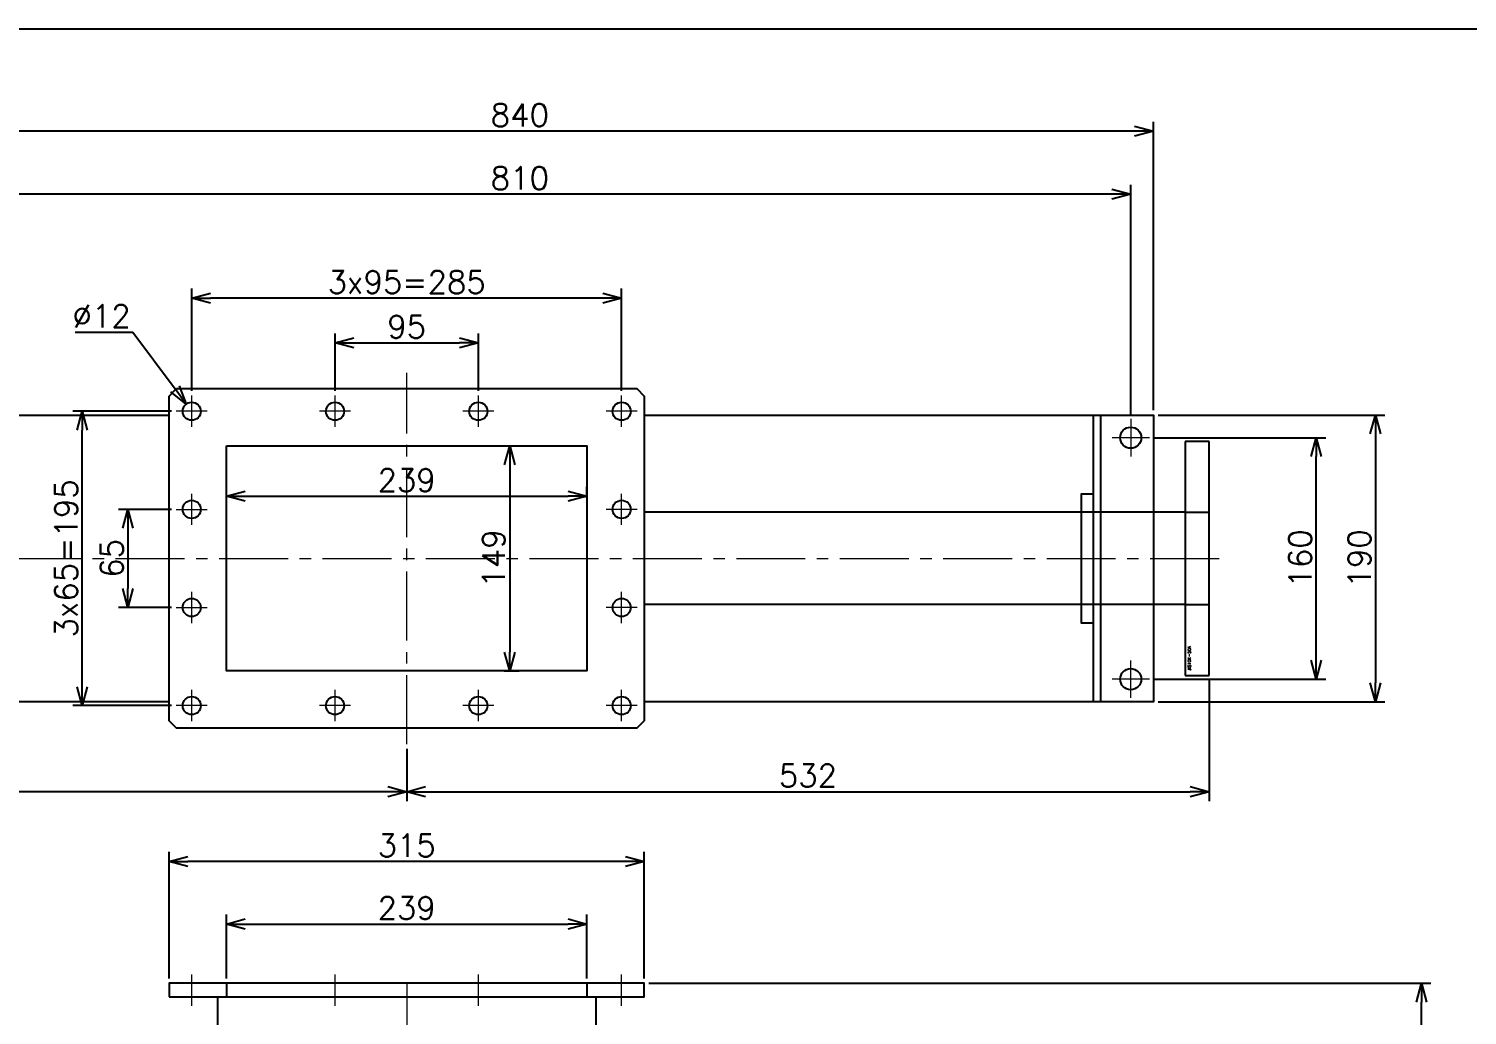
# Model space of a CAD drawing. Header units: millimetres. Extents: x 0 to 38884, y -3675 to 8056.
# Drawn here: x 14771 to 15724, y 1928 to 2581 of the extents above; entities that cross this region are included whole.
import ezdxf

# ---------------------------------------------------------------- set-up
doc = ezdxf.new("R2010")
doc.units = ezdxf.units.MM
doc.header["$LTSCALE"] = 2.4
doc.header["$PDMODE"] = 99
doc.header["$PDSIZE"] = 1
doc.linetypes.add('CENTER2', pattern=[28.575, 19.05, -3.175, 3.175, -3.175])
doc.layers.add('05_CENTER', color=4, linetype='CENTER2', lineweight=13)
doc.layers.add('08_DIM', color=3, linetype='Continuous', lineweight=13)
doc.layers.add('10_DRAFT', color=8, linetype='Continuous', lineweight=0, plot=False)
doc.styles.add('KSS_TXT', font='txt.shx', dxfattribs={"bigfont": 'extfont2.shx'})
doc.styles.get("Standard").update_dxf_attribs({"font": 'txt.shx', "bigfont": 'extfont2.shx'})
doc.dimstyles.new('KSS_DIM', dxfattribs={"dimscale": 2, "dimtxt": 3, "dimasz": 2.5, "dimexe": 1.25, "dimexo": 0.625, "dimtad": 1, "dimdsep": 46, "dimtxsty": 'KSS_TXT', "dimblk": 'OPEN30', "dimcen": 0, "dimazin": 2, "dimtfac": 0.75, "dimtmove": 0, "dimatfit": 3, "dimldrblk": 'OPEN30', "dimfxl": 1.25, "dimtolj": 1, "dimarcsym": 0})
doc.dimstyles.new('KSS_DIM$3', dxfattribs={"dimscale": 2, "dimtxt": 3, "dimasz": 2.5, "dimexe": 1.25, "dimexo": 0.625, "dimtad": 1, "dimtih": 1, "dimtoh": 1, "dimdsep": 46, "dimtxsty": 'KSS_TXT', "dimblk": 'OPEN30', "dimcen": 0, "dimazin": 2, "dimtfac": 0.75, "dimtofl": 0, "dimtmove": 0, "dimatfit": 3, "dimldrblk": 'OPEN30', "dimfxl": 1.25, "dimtolj": 1, "dimarcsym": 0})

# ---------------------------------------------------------------- blocks, each defined once
blk = doc.blocks.new('_Open30')
at = {"color": 0, "linetype": 'ByBlock', "lineweight": -2}
for p, q in [((-1, 0.268), (0, 0)), ((0, 0), (-1, -0.268)), ((0, 0), (-1, 0))]:
    blk.add_line(p, q, dxfattribs=at)
blk = doc.blocks.new('*D295')
at = {"layer": '08_DIM', "color": 0, "lineweight": -2, "transparency": 16777216}
for p, q in [((14676.32, 2328.28), (14676.32, 2519.52)), ((15516.32, 2328.28), (15516.32, 2519.52)), ((15503.82, 2513.27), (14688.82, 2513.27))]:
    blk.add_line(p, q, dxfattribs=at)
at = {"layer": 'Defpoints', "color": 0, "transparency": 16777216}
for p in [(14676.32, 2513.27), (14676.32, 2325.16), (15516.32, 2325.16)]:
    blk.add_point(p, dxfattribs=at)
at = {"layer": '08_DIM', "color": 0, "lineweight": -2, "transparency": 16777216, "xscale": 12.5, "yscale": 12.5, "zscale": 12.5, "rotation": 180}
blk.add_blockref('_Open30', (14676.32, 2513.27), dxfattribs=at)
at = {"layer": '08_DIM', "color": 0, "lineweight": -2, "transparency": 16777216, "xscale": 12.5, "yscale": 12.5, "zscale": 12.5}
blk.add_blockref('_Open30', (15516.32, 2513.27), dxfattribs=at)
at = {"layer": '08_DIM', "color": 0, "transparency": 16777216, "insert": (15096.32, 2523.9), "char_height": 15, "attachment_point": 5, "style": 'KSS_TXT'}
blk.add_mtext('\\A1;840', dxfattribs=at)
blk = doc.blocks.new('*D296')
at = {"layer": '08_DIM', "color": 0, "lineweight": -2, "transparency": 16777216}
for p, q in [((14691.32, 2325.7), (14691.32, 2477.75)), ((15488.82, 2471.5), (14703.82, 2471.5)), ((15501.32, 2325.7), (15501.32, 2477.75))]:
    blk.add_line(p, q, dxfattribs=at)
at = {"layer": 'Defpoints', "color": 0, "transparency": 16777216}
for p in [(14691.32, 2471.5), (14691.32, 2322.58), (15501.32, 2322.58)]:
    blk.add_point(p, dxfattribs=at)
at = {"layer": '08_DIM', "color": 0, "lineweight": -2, "transparency": 16777216, "xscale": 12.5, "yscale": 12.5, "zscale": 12.5, "rotation": 180}
blk.add_blockref('_Open30', (14691.32, 2471.5), dxfattribs=at)
at = {"layer": '08_DIM', "color": 0, "lineweight": -2, "transparency": 16777216, "xscale": 12.5, "yscale": 12.5, "zscale": 12.5}
blk.add_blockref('_Open30', (15501.32, 2471.5), dxfattribs=at)
at = {"layer": '08_DIM', "color": 0, "transparency": 16777216, "insert": (15096.32, 2482.13), "char_height": 15, "attachment_point": 5, "style": 'KSS_TXT'}
blk.add_mtext('\\A1;810', dxfattribs=at)
blk = doc.blocks.new('*D299')
at = {"layer": '08_DIM', "color": 0, "lineweight": -2, "transparency": 16777216}
for p, q in [((15181.94, 1948.74), (15700.3, 1948.74)), ((15694.05, 1861.24), (15694.05, 1936.24)), ((15566.44, 1848.74), (15700.3, 1848.74))]:
    blk.add_line(p, q, dxfattribs=at)
at = {"layer": 'Defpoints', "color": 0, "transparency": 16777216}
for p in [(15178.82, 1948.74), (15694.05, 1948.74), (15563.32, 1848.74)]:
    blk.add_point(p, dxfattribs=at)
at = {"layer": '08_DIM', "color": 0, "lineweight": -2, "transparency": 16777216, "xscale": 12.5, "yscale": 12.5, "zscale": 12.5}
for p, rotation in [((15694.05, 1948.74), 90), ((15694.05, 1848.74), 270)]:
    blk.add_blockref('_Open30', p, dxfattribs=dict(at, rotation=rotation))
at = {"layer": '08_DIM', "color": 0, "transparency": 16777216, "insert": (15683.43, 1898.74), "char_height": 15, "attachment_point": 5, "rotation": 90, "style": 'KSS_TXT'}
blk.add_mtext('\\A1;100', dxfattribs=at)
blk = doc.blocks.new('*D300')
at = {"layer": '08_DIM', "color": 0, "lineweight": -2, "transparency": 16777216}
for p, q in [((14901.82, 2270.27), (14901.82, 2277.63)), ((14914.32, 2271.38), (15128.32, 2271.38)), ((15140.82, 2270.27), (15140.82, 2277.63))]:
    blk.add_line(p, q, dxfattribs=at)
at = {"layer": 'Defpoints', "color": 0, "transparency": 16777216}
for p in [(15140.82, 2271.38), (14901.82, 2267.14), (15140.82, 2267.14)]:
    blk.add_point(p, dxfattribs=at)
at = {"layer": '08_DIM', "color": 0, "lineweight": -2, "transparency": 16777216, "xscale": 12.5, "yscale": 12.5, "zscale": 12.5, "rotation": 180}
blk.add_blockref('_Open30', (14901.82, 2271.38), dxfattribs=at)
at = {"layer": '08_DIM', "color": 0, "lineweight": -2, "transparency": 16777216, "xscale": 12.5, "yscale": 12.5, "zscale": 12.5}
blk.add_blockref('_Open30', (15140.82, 2271.38), dxfattribs=at)
at = {"layer": '08_DIM', "color": 0, "transparency": 16777216, "insert": (15021.32, 2282), "char_height": 15, "attachment_point": 5, "style": 'KSS_TXT'}
blk.add_mtext('\\A1;239', dxfattribs=at)
blk = doc.blocks.new('*D301')
at = {"layer": '08_DIM', "color": 0, "lineweight": -2, "transparency": 16777216}
for p, q in [((15085.92, 2304.66), (15095.87, 2304.66)), ((15089.62, 2292.16), (15089.62, 2168.16)), ((15085.92, 2155.66), (15095.87, 2155.66))]:
    blk.add_line(p, q, dxfattribs=at)
at = {"layer": 'Defpoints', "color": 0, "transparency": 16777216}
for p in [(15082.8, 2304.66), (15082.8, 2155.66), (15089.62, 2155.66)]:
    blk.add_point(p, dxfattribs=at)
at = {"layer": '08_DIM', "color": 0, "lineweight": -2, "transparency": 16777216, "xscale": 12.5, "yscale": 12.5, "zscale": 12.5}
for p, rotation in [((15089.62, 2304.66), 90), ((15089.62, 2155.66), 270)]:
    blk.add_blockref('_Open30', p, dxfattribs=dict(at, rotation=rotation))
at = {"layer": '08_DIM', "color": 0, "transparency": 16777216, "insert": (15078.99, 2230.16), "char_height": 15, "attachment_point": 5, "rotation": 90, "style": 'KSS_TXT'}
blk.add_mtext('\\A1;149', dxfattribs=at)
blk = doc.blocks.new('*D307')
at = {"layer": '08_DIM', "color": 0, "lineweight": -2, "transparency": 16777216}
for p, q in [((14801.55, 2380.11), (14839.67, 2380.11)), ((14839.67, 2380.11), (14867.75, 2342.48))]:
    blk.add_line(p, q, dxfattribs=at)
at = {"layer": 'Defpoints', "color": 0, "transparency": 16777216}
for p in [(14875.23, 2332.47), (14882.41, 2322.85)]:
    blk.add_point(p, dxfattribs=at)
at = {"layer": '08_DIM', "color": 0, "lineweight": -2, "transparency": 16777216, "xscale": 12.5, "yscale": 12.5, "zscale": 12.5, "rotation": 306.7326208143556}
blk.add_blockref('_Open30', (14875.23, 2332.47), dxfattribs=at)
at = {"layer": '08_DIM', "color": 0, "transparency": 16777216, "insert": (14819.05, 2390.74), "char_height": 15, "attachment_point": 5, "style": 'KSS_TXT'}
blk.add_mtext('\\A1;%%C12', dxfattribs=at)
blk = doc.blocks.new('*D308')
at = {"layer": '08_DIM', "color": 0, "lineweight": -2, "transparency": 16777216}
for p, q in [((14865.36, 2327.66), (14799.94, 2327.66)), ((14806.19, 2145.16), (14806.19, 2315.16)), ((14865.36, 2132.66), (14799.94, 2132.66))]:
    blk.add_line(p, q, dxfattribs=at)
at = {"layer": 'Defpoints', "color": 0, "transparency": 16777216}
for p in [(14806.19, 2327.66), (14868.48, 2327.66), (14868.48, 2132.66)]:
    blk.add_point(p, dxfattribs=at)
at = {"layer": '08_DIM', "color": 0, "lineweight": -2, "transparency": 16777216, "xscale": 12.5, "yscale": 12.5, "zscale": 12.5}
for p, rotation in [((14806.19, 2327.66), 90), ((14806.19, 2132.66), 270)]:
    blk.add_blockref('_Open30', p, dxfattribs=dict(at, rotation=rotation))
at = {"layer": '08_DIM', "color": 0, "transparency": 16777216, "insert": (14795.55, 2230.16), "char_height": 15, "attachment_point": 5, "rotation": 90, "style": 'KSS_TXT'}
blk.add_mtext('\\A1;3x65=195', dxfattribs=at)
blk = doc.blocks.new('*D309')
at = {"layer": '08_DIM', "color": 0, "lineweight": -2, "transparency": 16777216}
for p, q in [((14865.36, 2262.66), (14830.2, 2262.66)), ((14836.45, 2250.16), (14836.45, 2210.16)), ((14865.36, 2197.66), (14830.2, 2197.66))]:
    blk.add_line(p, q, dxfattribs=at)
at = {"layer": 'Defpoints', "color": 0, "transparency": 16777216}
for p in [(14868.48, 2262.66), (14836.45, 2197.66), (14868.48, 2197.66)]:
    blk.add_point(p, dxfattribs=at)
at = {"layer": '08_DIM', "color": 0, "lineweight": -2, "transparency": 16777216, "xscale": 12.5, "yscale": 12.5, "zscale": 12.5}
for p, rotation in [((14836.45, 2262.66), 90), ((14836.45, 2197.66), 270)]:
    blk.add_blockref('_Open30', p, dxfattribs=dict(at, rotation=rotation))
at = {"layer": '08_DIM', "color": 0, "transparency": 16777216, "insert": (14825.82, 2230.16), "char_height": 15, "attachment_point": 5, "rotation": 90, "style": 'KSS_TXT'}
blk.add_mtext('\\A1;65', dxfattribs=at)
blk = doc.blocks.new('*D310')
at = {"layer": '08_DIM', "color": 0, "lineweight": -2, "transparency": 16777216}
for p, q in [((14878.82, 2341.12), (14878.82, 2408.89)), ((15163.82, 2341.12), (15163.82, 2408.89)), ((15151.32, 2402.64), (14891.32, 2402.64))]:
    blk.add_line(p, q, dxfattribs=at)
at = {"layer": 'Defpoints', "color": 0, "transparency": 16777216}
for p in [(14878.82, 2402.64), (14878.82, 2338), (15163.82, 2338)]:
    blk.add_point(p, dxfattribs=at)
at = {"layer": '08_DIM', "color": 0, "lineweight": -2, "transparency": 16777216, "xscale": 12.5, "yscale": 12.5, "zscale": 12.5, "rotation": 180}
blk.add_blockref('_Open30', (14878.82, 2402.64), dxfattribs=at)
at = {"layer": '08_DIM', "color": 0, "lineweight": -2, "transparency": 16777216, "xscale": 12.5, "yscale": 12.5, "zscale": 12.5}
blk.add_blockref('_Open30', (15163.82, 2402.64), dxfattribs=at)
at = {"layer": '08_DIM', "color": 0, "transparency": 16777216, "insert": (15021.32, 2413.28), "char_height": 15, "attachment_point": 5, "style": 'KSS_TXT'}
blk.add_mtext('\\A1;3x95=285', dxfattribs=at)
blk = doc.blocks.new('*D311')
at = {"layer": '08_DIM', "color": 0, "lineweight": -2, "transparency": 16777216}
for p, q in [((14973.82, 2341.12), (14973.82, 2379.28)), ((15068.82, 2341.12), (15068.82, 2379.28)), ((14986.32, 2373.03), (15056.32, 2373.03))]:
    blk.add_line(p, q, dxfattribs=at)
at = {"layer": 'Defpoints', "color": 0, "transparency": 16777216}
for p in [(15068.82, 2373.03), (14973.82, 2338), (15068.82, 2338)]:
    blk.add_point(p, dxfattribs=at)
at = {"layer": '08_DIM', "color": 0, "lineweight": -2, "transparency": 16777216, "xscale": 12.5, "yscale": 12.5, "zscale": 12.5, "rotation": 180}
blk.add_blockref('_Open30', (14973.82, 2373.03), dxfattribs=at)
at = {"layer": '08_DIM', "color": 0, "lineweight": -2, "transparency": 16777216, "xscale": 12.5, "yscale": 12.5, "zscale": 12.5}
blk.add_blockref('_Open30', (15068.82, 2373.03), dxfattribs=at)
at = {"layer": '08_DIM', "color": 0, "transparency": 16777216, "insert": (15021.32, 2383.67), "char_height": 15, "attachment_point": 5, "style": 'KSS_TXT'}
blk.add_mtext('\\A1;95', dxfattribs=at)
blk = doc.blocks.new('*D408')
at = {"layer": '08_DIM', "color": 0, "lineweight": -2, "transparency": 16777216}
for p, q in [((15519.44, 2325.16), (15669.75, 2325.16)), ((15663.5, 2312.66), (15663.5, 2147.66)), ((15519.44, 2135.16), (15669.75, 2135.16))]:
    blk.add_line(p, q, dxfattribs=at)
at = {"layer": 'Defpoints', "color": 0, "transparency": 16777216}
for p in [(15516.32, 2325.16), (15516.32, 2135.16), (15663.5, 2135.16)]:
    blk.add_point(p, dxfattribs=at)
at = {"layer": '08_DIM', "color": 0, "lineweight": -2, "transparency": 16777216, "xscale": 12.5, "yscale": 12.5, "zscale": 12.5}
for p, rotation in [((15663.5, 2325.16), 90), ((15663.5, 2135.16), 270)]:
    blk.add_blockref('_Open30', p, dxfattribs=dict(at, rotation=rotation))
at = {"layer": '08_DIM', "color": 0, "transparency": 16777216, "insert": (15652.88, 2230.16), "char_height": 15, "attachment_point": 5, "rotation": 90, "style": 'KSS_TXT'}
blk.add_mtext('\\A1;190', dxfattribs=at)
blk = doc.blocks.new('*D409')
at = {"layer": '08_DIM', "color": 0, "lineweight": -2, "transparency": 16777216}
for p, q in [((15516.86, 2310.16), (15630.55, 2310.16)), ((15624.3, 2162.66), (15624.3, 2297.66)), ((15516.86, 2150.16), (15630.55, 2150.16))]:
    blk.add_line(p, q, dxfattribs=at)
at = {"layer": 'Defpoints', "color": 0, "transparency": 16777216}
for p in [(15513.74, 2310.16), (15624.3, 2310.16), (15513.74, 2150.16)]:
    blk.add_point(p, dxfattribs=at)
at = {"layer": '08_DIM', "color": 0, "lineweight": -2, "transparency": 16777216, "xscale": 12.5, "yscale": 12.5, "zscale": 12.5}
for p, rotation in [((15624.3, 2310.16), 90), ((15624.3, 2150.16), 270)]:
    blk.add_blockref('_Open30', p, dxfattribs=dict(at, rotation=rotation))
at = {"layer": '08_DIM', "color": 0, "transparency": 16777216, "insert": (15613.67, 2230.16), "char_height": 15, "attachment_point": 5, "rotation": 90, "style": 'KSS_TXT'}
blk.add_mtext('\\A1;160', dxfattribs=at)
blk = doc.blocks.new('*D410')
at = {"layer": '08_DIM', "color": 0, "lineweight": -2, "transparency": 16777216}
for p, q in [((15553.32, 2149.53), (15553.32, 2069.38)), ((15021.32, 2104.07), (15021.32, 2069.38)), ((15033.82, 2075.63), (15540.82, 2075.63))]:
    blk.add_line(p, q, dxfattribs=at)
at = {"layer": 'Defpoints', "color": 0, "transparency": 16777216}
for p in [(15553.32, 2152.66), (15021.32, 2107.19), (15553.32, 2075.63)]:
    blk.add_point(p, dxfattribs=at)
at = {"layer": '08_DIM', "color": 0, "lineweight": -2, "transparency": 16777216, "xscale": 12.5, "yscale": 12.5, "zscale": 12.5, "rotation": 180}
blk.add_blockref('_Open30', (15021.32, 2075.63), dxfattribs=at)
at = {"layer": '08_DIM', "color": 0, "lineweight": -2, "transparency": 16777216, "xscale": 12.5, "yscale": 12.5, "zscale": 12.5}
blk.add_blockref('_Open30', (15553.32, 2075.63), dxfattribs=at)
at = {"layer": '08_DIM', "color": 0, "transparency": 16777216, "insert": (15287.32, 2086.27), "char_height": 15, "attachment_point": 5, "style": 'KSS_TXT'}
blk.add_mtext('\\A1;532', dxfattribs=at)
blk = doc.blocks.new('*D411')
at = {"layer": '08_DIM', "color": 0, "lineweight": -2, "transparency": 16777216}
for p, q in [((14358.32, 2168.28), (14358.32, 2069.38)), ((15021.32, 2104.07), (15021.32, 2069.38)), ((15008.82, 2075.63), (14370.82, 2075.63))]:
    blk.add_line(p, q, dxfattribs=at)
at = {"layer": 'Defpoints', "color": 0, "transparency": 16777216}
for p in [(14358.32, 2171.41), (15021.32, 2107.19), (14358.32, 2075.63)]:
    blk.add_point(p, dxfattribs=at)
at = {"layer": '08_DIM', "color": 0, "lineweight": -2, "transparency": 16777216, "xscale": 12.5, "yscale": 12.5, "zscale": 12.5, "rotation": 180}
blk.add_blockref('_Open30', (14358.32, 2075.63), dxfattribs=at)
at = {"layer": '08_DIM', "color": 0, "lineweight": -2, "transparency": 16777216, "xscale": 12.5, "yscale": 12.5, "zscale": 12.5}
blk.add_blockref('_Open30', (15021.32, 2075.63), dxfattribs=at)
at = {"layer": '08_DIM', "color": 0, "transparency": 16777216, "insert": (14689.82, 2086.26), "char_height": 15, "attachment_point": 5, "style": 'KSS_TXT'}
blk.add_mtext('\\A1;663', dxfattribs=at)
blk = doc.blocks.new('*D415')
at = {"layer": '08_DIM', "color": 0, "lineweight": -2, "transparency": 16777216}
for p, q in [((14901.82, 1951.86), (14901.82, 1994.19)), ((15140.82, 1951.86), (15140.82, 1994.19)), ((14914.32, 1987.94), (15128.32, 1987.94))]:
    blk.add_line(p, q, dxfattribs=at)
at = {"layer": 'Defpoints', "color": 0, "transparency": 16777216}
for p in [(15140.82, 1987.94), (14901.82, 1948.74), (15140.82, 1948.74)]:
    blk.add_point(p, dxfattribs=at)
at = {"layer": '08_DIM', "color": 0, "lineweight": -2, "transparency": 16777216, "xscale": 12.5, "yscale": 12.5, "zscale": 12.5, "rotation": 180}
blk.add_blockref('_Open30', (14901.82, 1987.94), dxfattribs=at)
at = {"layer": '08_DIM', "color": 0, "lineweight": -2, "transparency": 16777216, "xscale": 12.5, "yscale": 12.5, "zscale": 12.5}
blk.add_blockref('_Open30', (15140.82, 1987.94), dxfattribs=at)
at = {"layer": '08_DIM', "color": 0, "transparency": 16777216, "insert": (15021.32, 1998.56), "char_height": 15, "attachment_point": 5, "style": 'KSS_TXT'}
blk.add_mtext('\\A1;239', dxfattribs=at)
blk = doc.blocks.new('*D416')
at = {"layer": '08_DIM', "color": 0, "lineweight": -2, "transparency": 16777216}
for p, q in [((14863.82, 1951.86), (14863.82, 2035.68)), ((15178.82, 1951.86), (15178.82, 2035.68)), ((15166.32, 2029.43), (14876.32, 2029.43))]:
    blk.add_line(p, q, dxfattribs=at)
at = {"layer": 'Defpoints', "color": 0, "transparency": 16777216}
for p in [(14863.82, 2029.43), (14863.82, 1948.74), (15178.82, 1948.74)]:
    blk.add_point(p, dxfattribs=at)
at = {"layer": '08_DIM', "color": 0, "lineweight": -2, "transparency": 16777216, "xscale": 12.5, "yscale": 12.5, "zscale": 12.5, "rotation": 180}
blk.add_blockref('_Open30', (14863.82, 2029.43), dxfattribs=at)
at = {"layer": '08_DIM', "color": 0, "lineweight": -2, "transparency": 16777216, "xscale": 12.5, "yscale": 12.5, "zscale": 12.5}
blk.add_blockref('_Open30', (15178.82, 2029.43), dxfattribs=at)
at = {"layer": '08_DIM', "color": 0, "transparency": 16777216, "insert": (15021.32, 2040.07), "char_height": 15, "attachment_point": 5, "style": 'KSS_TXT'}
blk.add_mtext('\\A1;315', dxfattribs=at)
blk = doc.blocks.new('A$C5D2D39D7_1')
at = {"color": 0}
for p, q in [((455, 95), (455, -95)), ((460, 95), (460, -95))]:
    blk.add_line(p, q, dxfattribs=at)
at = {"color": 0, "transparency": 33554559}
for p, q in [((516, 77.5), (516, -77.5)), ((532, 77.5), (516, 77.5)), ((532, -77.5), (532, 77.5)), ((516, 30.55), (157.5, 30.55)), ((516, 30.55), (532, 30.55)), ((516, -30.55), (157.5, -30.55)), ((516, -30.55), (532, -30.55)), ((516, -77.5), (532, -77.5))]:
    blk.add_line(p, q, dxfattribs=at)
at = {"color": 0}
for points in [[(-152.5, 112.5), (152.5, 112.5), (157.5, 107.5), (157.5, -107.5), (152.5, -112.5), (-152.5, -112.5), (-157.5, -107.5), (-157.5, 107.5)], [(-119.5, 74.5), (119.5, 74.5), (119.5, -74.5), (-119.5, -74.5)]]:
    blk.add_lwpolyline(points, close=True, dxfattribs=at)
for points in [[(-157.5, -95), (-345, -95), (-345, 95), (-157.5, 95)], [(157.5, 95), (495, 95), (495, -95), (157.5, -95)]]:
    blk.add_lwpolyline(points, dxfattribs=at)
at = {"color": 0, "transparency": 33554559}
blk.add_lwpolyline([(455, -42.84), (447.38, -42.84), (447.38, 42.84), (455, 42.84)], close=True, dxfattribs=at)
at = {"color": 0}
for centre in [(-142.5, 97.5), (-47.5, 97.5), (47.5, 97.5), (142.5, 97.5), (-142.5, 32.5), (142.5, 32.5), (-142.5, -32.5), (142.5, -32.5), (-142.5, -97.5), (-47.5, -97.5), (47.5, -97.5), (142.5, -97.5)]:
    blk.add_circle(centre, 6, dxfattribs=at)
at = {"color": 0, "transparency": 33554559}
for centre in [(480, 80), (480, -80)]:
    blk.add_circle(centre, 7, dxfattribs=at)
at = {"layer": '05_CENTER', "color": 0, "transparency": 33554559}
for p, q in [((0, -122.96), (0, 122.96)), ((-673, 0), (542, 0))]:
    blk.add_line(p, q, dxfattribs=at)
at = {"layer": '05_CENTER'}
for p, q in [((-142.5, 87.16), (-142.5, 107.84)), ((-47.5, 87.16), (-47.5, 107.84)), ((47.5, 87.16), (47.5, 107.84)), ((142.5, 87.16), (142.5, 107.84)), ((-132.16, 97.5), (-152.84, 97.5)), ((-37.16, 97.5), (-57.84, 97.5)), ((57.84, 97.5), (37.16, 97.5)), ((152.84, 97.5), (132.16, 97.5)), ((-142.5, 22.16), (-142.5, 42.84)), ((142.5, 22.16), (142.5, 42.84)), ((-152.84, 32.5), (-132.16, 32.5)), ((152.84, 32.5), (132.16, 32.5)), ((-142.5, -42.84), (-142.5, -22.16)), ((142.5, -42.84), (142.5, -22.16)), ((-152.84, -32.5), (-132.16, -32.5)), ((152.84, -32.5), (132.16, -32.5)), ((-142.5, -107.84), (-142.5, -87.16)), ((-47.5, -107.84), (-47.5, -87.16)), ((47.5, -107.84), (47.5, -87.16)), ((142.5, -107.84), (142.5, -87.16)), ((-132.16, -97.5), (-152.84, -97.5)), ((-37.16, -97.5), (-57.84, -97.5)), ((57.84, -97.5), (37.16, -97.5)), ((152.84, -97.5), (132.16, -97.5))]:
    blk.add_line(p, q, dxfattribs=at)
at = {"layer": '05_CENTER', "color": 0}
for p, q in [((480, 92.42), (480, 67.58)), ((492.42, 80), (467.58, 80)), ((480, -92.42), (480, -67.58)), ((492.42, -80), (467.58, -80))]:
    blk.add_line(p, q, dxfattribs=at)
at = {"layer": '10_DRAFT', "transparency": 33554559}
blk.add_text('JIS10K-50A', height=2, rotation=90, dxfattribs=at).set_placement((519.8, -74.29))
blk = doc.blocks.new('A$C334E7EDF_1')
at = {"color": 0, "transparency": 33554559}
for p, q in [((-119.5, 269), (-119.5, 260)), ((119.5, 269), (119.5, 260)), ((-125.5, 260), (-125.5, 149)), ((125.5, 260), (125.5, 149))]:
    blk.add_line(p, q, dxfattribs=at)
blk.add_lwpolyline([(-157.5, 260), (157.5, 260), (157.5, 269), (-157.5, 269)], close=True, dxfattribs=at)
at = {"layer": '05_CENTER', "color": 0}
for p, q in [((-142.5, 254.04), (-142.5, 274.72)), ((-47.5, 254.04), (-47.5, 274.72)), ((47.5, 254.04), (47.5, 274.72)), ((142.5, 254.04), (142.5, 274.72))]:
    blk.add_line(p, q, dxfattribs=at)
at = {"layer": '05_CENTER', "color": 0, "transparency": 33554559}
blk.add_line((0, 269), (0, 0), dxfattribs=at)

msp = doc.modelspace()

# ---------------------------------------------------------------- linework, layer by layer
msp.add_lwpolyline([(14232.4752, 2581.0591), (16192.6375, 2581.0591), (16192.6375, 1342.0869), (14232.4752, 1342.0869)], close=True)

# ---------------------------------------------------------------- block references
at = {"color": 9}
for name, p in [('A$C5D2D39D7_1', (15021.3187, 2230.1574)), ('A$C334E7EDF_1', (15021.3187, 1679.7372))]:
    msp.add_blockref(name, p, dxfattribs=at)

# ---------------------------------------------------------------- dimensions: what is measured, and where the dimension line sits
at = {"layer": '08_DIM'}
for base, p1, p2, picture, middle in [((14676.3187, 2513.2725), (15516.3187, 2325.1574), (14676.3187, 2325.1574), '*D295', (15096.3187, 2523.8975)), ((14691.3187, 2471.5039), (15501.3187, 2322.5781), (14691.3187, 2322.5781), '*D296', (15096.3187, 2482.1289)), ((15068.8187, 2373.0336), (14973.8187, 2337.9958), (15068.8187, 2337.9958), '*D311', (15021.3187, 2383.669)), ((15140.8187, 2271.3763), (14901.8187, 2267.1448), (15140.8187, 2267.1448), '*D300', (15021.3187, 2282.0013)), ((14358.3187, 2075.6309), (15021.3187, 2107.1929), (14358.3187, 2171.4078), '*D411', (14689.8187, 2086.2559)), ((15553.3187, 2075.6309), (15021.3187, 2107.1929), (15553.3187, 2152.6574), '*D410', (15287.3187, 2086.2663)), ((14863.8187, 2029.4311), (15178.8187, 1948.7372), (14863.8187, 1948.7372), '*D416', (15021.3187, 2040.0665)), ((15140.8187, 1987.9388), (14901.8187, 1948.7372), (15140.8187, 1948.7372), '*D415', (15021.3187, 1998.5638))]:
    dim = msp.add_linear_dim(base=base, p1=p1, p2=p2, dimstyle='KSS_DIM', override={"dimscale": 5, "dimarcsym": 1}, dxfattribs=at)
    dim.commit()
    dim.dimension.update_dxf_attribs({"geometry": picture, "text_midpoint": middle})
dim = msp.add_linear_dim(base=(14878.8187, 2402.635), p1=(15163.8187, 2337.9958), p2=(14878.8187, 2337.9958), text='3x95=<>', dimstyle='KSS_DIM', override={"dimscale": 5, "dimarcsym": 1}, dxfattribs=at)
dim.commit()
dim.dimension.update_dxf_attribs({"geometry": '*D310', "text_midpoint": (15021.3187, 2413.2809)})
dim = msp.add_diameter_dim_2p(p1=(14882.4072, 2322.8488), p2=(14875.2302, 2332.466), dimstyle='KSS_DIM$3', override={"dimscale": 5, "dimpost": '%%C<>'}, dxfattribs=at)
dim.commit()
dim.dimension.update_dxf_attribs({"geometry": '*D307', "text_midpoint": (14819.0486, 2380.1122), "dimtype": 163})
dim = msp.add_linear_dim(base=(14806.1913, 2327.6574), p1=(14868.4803, 2132.6574), p2=(14868.4803, 2327.6574), angle=90, text='3x65=<>', dimstyle='KSS_DIM', override={"dimscale": 5, "dimarcsym": 1}, dxfattribs=at)
dim.commit()
dim.dimension.update_dxf_attribs({"geometry": '*D308', "text_midpoint": (14795.5454, 2230.1574)})
for base, p1, p2, picture, middle in [((15663.5048, 2135.1574), (15516.3187, 2325.1574), (15516.3187, 2135.1574), '*D408', (15652.8798, 2230.1574)), ((15624.2984, 2310.1574), (15513.7394, 2150.1574), (15513.7394, 2310.1574), '*D409', (15613.6734, 2230.1574)), ((15089.6182, 2155.6574), (15082.7972, 2304.6574), (15082.7972, 2155.6574), '*D301', (15078.9932, 2230.1574)), ((14836.4542, 2197.6574), (14868.4803, 2262.6574), (14868.4803, 2197.6574), '*D309', (14825.8188, 2230.1574)), ((15694.0534, 1948.7372), (15563.3187, 1848.7372), (15178.8187, 1948.7372), '*D299', (15683.4284, 1898.7372))]:
    dim = msp.add_linear_dim(base=base, p1=p1, p2=p2, angle=90, dimstyle='KSS_DIM', override={"dimscale": 5, "dimarcsym": 1}, dxfattribs=at)
    dim.commit()
    dim.dimension.update_dxf_attribs({"geometry": picture, "text_midpoint": middle})

doc.saveas('drawing.dxf')
